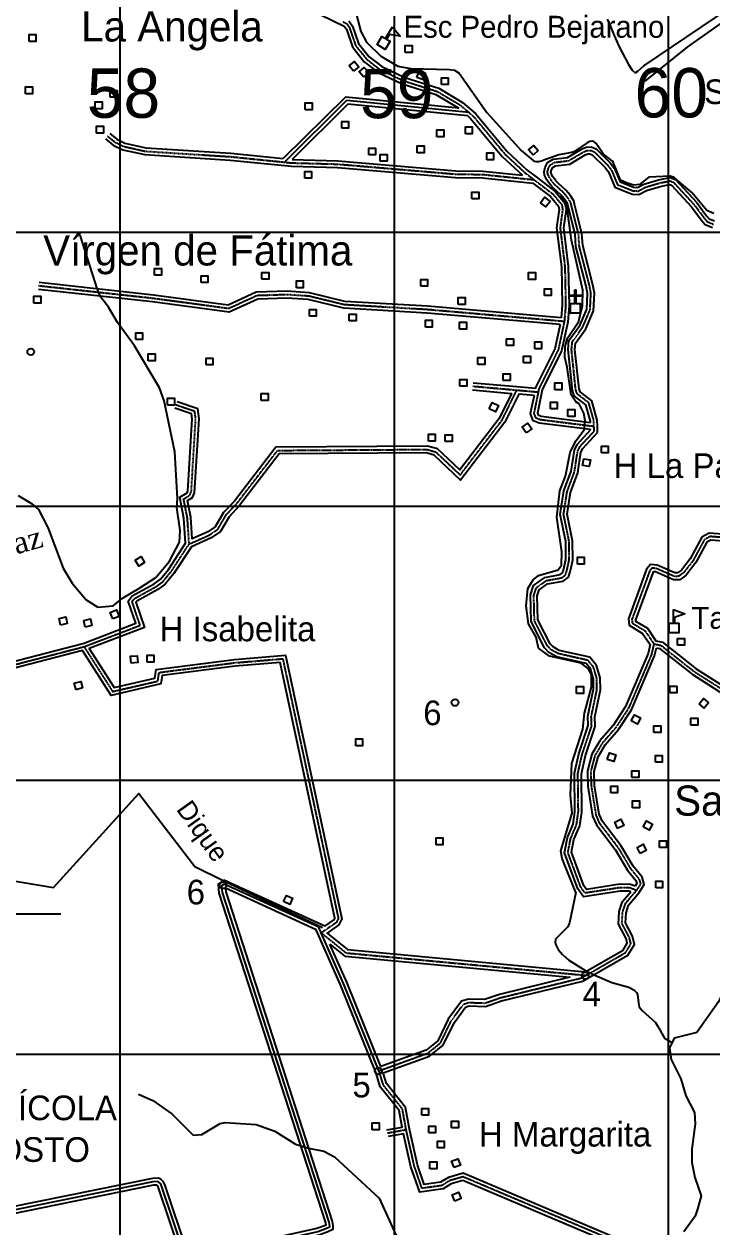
# Model space of a CAD drawing. Extents: x 638173 to 667318, y 9795622 to 9816401.
# Drawn here: x 657649 to 660159, y 9805370 to 9809760 of the extents above; entities that cross this region are included whole.
import ezdxf

# ---------------------------------------------------------------- set-up
doc = ezdxf.new("R2010")
doc.units = 0
doc.header["$MEASUREMENT"] = 0
doc.linetypes.add('HIDDEN', pattern=[0.375, 0.25, -0.125])
for name, color, linetype in [('CAMINO4', 7, 'CONTINUOUS'), ('CAMINO5', 7, 'CONTINUOUS'), ('CAUCECANALIZADO', 7, 'CONTINUOUS'), ('CUADRICULAUTM', 7, 'CONTINUOUS'), ('EDIFICACION', 7, 'CONTINUOUS'), ('MURODIQUE', 7, 'CONTINUOUS'), ('NOMBREAREASSITIO', 7, 'CONTINUOUS'), ('NOMBRESPOBLADOS', 7, 'CONTINUOUS'), ('NOMBRESPROPIOS', 7, 'CONTINUOUS'), ('PARALELACAMINO', 7, 'CONTINUOUS'), ('PROYECCION', 7, 'CONTINUOUS'), ('PUNTOALTURA', 7, 'CONTINUOUS'), ('RIOINTERMITENTE', 7, 'CONTINUOUS'), ('TEXTOAZUL', 7, 'CONTINUOUS'), ('TEXTODESCRIPTIVO', 7, 'CONTINUOUS'), ('VALORCUADRICULAR', 7, 'CONTINUOUS')]:
    doc.layers.add(name, color=color, linetype=linetype)
doc.styles.add('cotas', font='SWITZN.TTF')
doc.styles.add('escuelas', font='SWZCONLN.TTF')
doc.styles.add('poblados', font='SWZCONDN.TTF')
doc.styles.add('rios', font='TIMESI_0.TTF')
doc.styles.add('sitios', font='SWZCONLN.TTF')
doc.styles.add('txt', font='TXT', dxfattribs={"height": 0.2})

# ---------------------------------------------------------------- blocks, each defined once
blk = doc.blocks.new('COTA')
at = {"layer": 'PUNTOALTURA', "color": 1, "linetype": 'Continuous'}
blk.add_circle((0, 0), 12.5, dxfattribs=at)
blk = doc.blocks.new('CASA')
at = {"layer": 'EDIFICACION', "color": 4, "linetype": 'Continuous'}
blk.add_lwpolyline([(-12.57, -13.81), (-12.57, 11.18), (12.43, 11.18), (12.43, -13.82), (-12.57, -13.81)], close=True, dxfattribs=at)
blk = doc.blocks.new('ESCUEL')
at = {"layer": 'EDIFICACION', "color": 6, "linetype": 'Continuous'}
blk.add_lwpolyline([(-0.55, 67.48), (41.45, 51.74), (3.45, 37.48), (3.45, 17.27), (18.98, 17.27), (18.98, -17.74), (-16.02, -17.73), (-16.02, 17.27), (-0.55, 17.27), (-0.55, 67.48)], close=True, dxfattribs=at)
blk = doc.blocks.new('IGLESI')
at = {"layer": 'EDIFICACION', "color": 30, "linetype": 'Continuous'}
blk.add_lwpolyline([(-1.58, 67.11), (2.41, 67.11), (2.42, 47.26), (20.38, 47.26), (20.38, 43.26), (2.42, 43.26), (2.42, 17.1), (17.95, 17.11), (17.95, -17.9), (-17.05, -17.89), (-17.05, 17.11), (-1.58, 17.11), (-1.58, 43.26), (-19.62, 43.26), (-19.61, 47.25), (-1.58, 47.25), (-1.58, 67.11)], close=True, dxfattribs=at)

msp = doc.modelspace()

# ---------------------------------------------------------------- linework, layer by layer
at = {"layer": 'CAMINO4', "color": 2, "linetype": 'HIDDEN'}
for p, q in [((659446.1, 9808422.87), (659286.23, 9808437.02)), ((659524.64, 9808415.82), (659446.1, 9808422.87)), ((659728.68, 9808273.76), (659728.27, 9808291.86)), ((658732.69, 9806443.46), (658733.5, 9806442.81)), ((658733.5, 9806442.81), (658733.1, 9806442.53)), ((659043.13, 9805723.72), (658974.98, 9805711.44))]:
    msp.add_line(p, q, dxfattribs=at)
for points in [[(658811.83, 9809768.81), (658826.05, 9809761.23), (658835.97, 9809746.97), (658857.97, 9809682.29), (658899.1, 9809631.16), (658947.27, 9809593.74), (659033, 9809553.2), (659156.5, 9809513.94), (659241.13, 9809463.75), (659272.57, 9809436.73), (659287.18, 9809424.17), (659402.84, 9809285.72), (659476.76, 9809216.92), (659509.67, 9809191.82)], [(657953.71, 9809350.35), (657980.51, 9809328.75), (658012.76, 9809313.23), (658090.69, 9809295.75), (658402.33, 9809275.89), (658599.18, 9809255.87), (658625.13, 9809253.23), (658792.56, 9809248.8), (659223.58, 9809212.23), (659322.32, 9809210.99), (659509.67, 9809191.82)], [(659728.27, 9808291.86), (659727.81, 9808312.15), (659709.53, 9808377.4), (659666.59, 9808410.06), (659661.6, 9808425.42), (659646.29, 9808571.75), (659649.13, 9808600.05), (659687.28, 9808653.59), (659713.95, 9808716.67), (659717.09, 9808776.94), (659711.91, 9808805.77), (659674.62, 9808949.86), (659671.99, 9808993.8), (659642.77, 9809110.17), (659630.96, 9809128.37), (659617.06, 9809144.38), (659589.02, 9809170.45), (659579.81, 9809180.01), (659573.91, 9809187.39), (659566.53, 9809197.72), (659559.64, 9809212.47), (659558.66, 9809220.34), (659561.61, 9809232.64), (659568.5, 9809245.43), (659583.72, 9809254.97), (659635.49, 9809261.12), (659690.37, 9809293.34), (659702.77, 9809298.55), (659715.61, 9809299), (659729.02, 9809293.76), (659777.94, 9809244.96), (659792.44, 9809226.38), (659813.6, 9809174.11), (659870, 9809151.82), (659889.66, 9809150.23), (659915.37, 9809164.42), (659966.9, 9809179.63), (660005.57, 9809187.45), (660018.47, 9809182.15), (660093.27, 9809101.26), (660129.6, 9809052.69), (660141.14, 9809039.18), (660164.2, 9809029.23)], [(659509.67, 9809191.82), (659578.14, 9809139.61), (659610.39, 9809100.9), (659613.85, 9809083.36), (659604.68, 9809015.74), (659621.98, 9808874.56), (659624.96, 9808733.6), (659619.9, 9808674.11)], [(659619.9, 9808674.11), (659120.2, 9808717.57), (658817.04, 9808735.33), (658687.81, 9808766.69), (658608.3, 9808772.1), (658498.71, 9808768.52), (658395.24, 9808721.31), (658118.96, 9808758.41), (657703.08, 9808803.93)], [(659619.9, 9808674.11), (659597.79, 9808570.95), (659527.3, 9808428.79), (659524.64, 9808415.82)], [(658251.07, 9807862.14), (658325.48, 9807895.35), (658355.88, 9807916.26), (658386.69, 9807969.39), (658425.66, 9808010.61), (658573.78, 9808203.71), (659119.27, 9808207.31), (659150.89, 9808198.16), (659239.99, 9808114.24), (659392.81, 9808314.07), (659446.1, 9808422.87)], [(659524.64, 9808415.82), (659508.88, 9808339.11), (659514.35, 9808323.83), (659531.9, 9808316.76), (659728.27, 9808291.86)], [(658251.07, 9807862.14), (658244.73, 9807957.91), (658230.94, 9808026.63), (658253.38, 9808040.21), (658258.88, 9808052.31), (658274.95, 9808319.02), (658271.44, 9808346.03), (658202.83, 9808369.32)], [(659882.98, 9806597.31), (659859.41, 9806607.05), (659822.86, 9806607.66), (659696.06, 9806588.16), (659680.18, 9806609.1), (659633.1, 9806736.17), (659643.24, 9806787.39), (659664.39, 9806836.68), (659671.31, 9806884.09), (659669.6, 9807024.96), (659684.84, 9807093.32), (659719.83, 9807197.71), (659718.44, 9807232.59), (659739.19, 9807330.69), (659738.74, 9807371.55), (659726.61, 9807412.57), (659706.12, 9807437.44), (659597.15, 9807462.22), (659571.48, 9807476.44), (659558.11, 9807490.28), (659511.05, 9807582.2), (659508.69, 9807675.14), (659518.05, 9807702.44), (659553.45, 9807728.59), (659610.28, 9807738.85), (659624.32, 9807749.25), (659628.91, 9807763.72), (659638.03, 9807804.73), (659637.62, 9807872.8), (659617.39, 9807970.57), (659630.25, 9808053.33), (659657.02, 9808125.2), (659668.71, 9808201.01), (659677.46, 9808218.54), (659728.68, 9808273.76)], [(657867.65, 9807487.43), (658072.27, 9807565.38), (658043.03, 9807651.69), (658051.8, 9807663.27), (658130.43, 9807706.77), (658154.89, 9807724.55), (658185.58, 9807761.54), (658251.07, 9807862.14)], [(660280.12, 9807879.47), (660151.81, 9807889.47), (660130.77, 9807877.79), (660089.6, 9807801.37), (660055.92, 9807757.81), (660037.15, 9807744.2), (660020.78, 9807744.19), (659955.36, 9807772.79), (659939.74, 9807774.3), (659931.4, 9807763.76), (659866.63, 9807587.33), (659868.18, 9807573.5), (659914.62, 9807545.36), (659946.77, 9807497.76)], [(656572.67, 9807320.72), (656883.92, 9807326.03), (657166.77, 9807330.86), (657179.43, 9807334.4), (657157.9, 9807394.1), (657164.55, 9807398.73), (657568.94, 9807410.16), (657867.65, 9807487.43)], [(657867.65, 9807487.43), (657971.84, 9807323.77), (658136.74, 9807361.78), (658141.62, 9807393.37), (658417.39, 9807428.8), (658592.63, 9807443.33), (658795.54, 9806495.25), (658788.05, 9806480.44), (658733.5, 9806442.81)], [(659946.77, 9807497.76), (659937.68, 9807458.31), (659854.38, 9807262.84), (659808.19, 9807192.44), (659759.33, 9807136.55), (659731.44, 9807089.93), (659716.55, 9807033.13), (659718.13, 9806979.42), (659735.13, 9806872.91), (659747.85, 9806843.04), (659816.03, 9806754.31), (659860.66, 9806678.77), (659892.49, 9806639.77), (659898.22, 9806620.94), (659882.98, 9806597.31)], [(659946.77, 9807497.76), (659972.42, 9807492.27), (660093.53, 9807396.86), (660193.02, 9807334), (660343.54, 9807181.67), (660478.06, 9807068.39), (660505.63, 9807052.4), (660560.34, 9807047.21), (660654.92, 9807070.07), (660723.04, 9807069.2)], [(659699.17, 9806287.89), (659843.16, 9806370.77), (659863.08, 9806403), (659857.04, 9806426.89), (659830.07, 9806477.35), (659832.77, 9806518.73), (659843.54, 9806550.59), (659882.98, 9806597.31)], [(658733.5, 9806442.81), (658823.99, 9806369.71), (659699.17, 9806287.89)], [(659043.13, 9805723.72), (659029.28, 9805800.1), (658959.83, 9805886.97), (658944.93, 9805936.71), (658944.04, 9805939.69), (659122.16, 9806003.98), (659168.45, 9806041.33), (659207.2, 9806121.35), (659252.43, 9806182.97), (659271.77, 9806188.74), (659330.85, 9806186.79), (659387.02, 9806206.32), (659682.98, 9806278.55), (659699.17, 9806287.89)], [(660082.37, 9805057.36), (660056.51, 9805207.25), (660044.34, 9805216.07), (659250.29, 9805552.45), (659202.11, 9805538.67), (659173.05, 9805520.55), (659100.7, 9805510.31), (659072.53, 9805592.46), (659043.13, 9805723.72)]]:
    msp.add_lwpolyline(points, dxfattribs=at)
at = {"layer": 'CAMINO5', "color": 7, "linetype": 'Continuous'}
for points in [[(659272.57, 9809436.73), (658825.68, 9809480.51), (658599.18, 9809255.87)], [(658944.93, 9805936.71), (658814.54, 9806258.38), (658733.1, 9806442.53), (658732.69, 9806443.46), (658723.92, 9806463.3), (658378.88, 9806621.25), (658369.73, 9806614.58), (658372.14, 9806590.43), (658761.12, 9805387.08), (658763.08, 9805372.82), (658762.83, 9805368.94), (658749.31, 9805362.48), (658720.28, 9805352.15), (658256.51, 9805249.18), (658246.72, 9805249.77), (658238.93, 9805257.67), (658233.15, 9805273.84), (658151.43, 9805516.14), (658147.38, 9805526.76), (658141.82, 9805532.32), (658136.52, 9805534.96), (658119.06, 9805534.35), (657483.85, 9805404.98), (657259.24, 9805508.1)]]:
    msp.add_lwpolyline(points, dxfattribs=at)
at = {"layer": 'CAUCECANALIZADO', "color": 132, "linetype": 'Continuous'}
for points in [[(660742.31, 9810139.33), (660700.1, 9810123.2), (660069.32, 9809676.34), (659914.29, 9809551.9)], [(659776.47, 9809777.7), (659786.51, 9809757.04), (659798.69, 9809727.17), (659810.01, 9809698.11), (659818.49, 9809679.77), (659854.77, 9809612.1), (659867.27, 9809591.8), (659878.09, 9809581.57), (659888.59, 9809588.49), (659910.13, 9809607.22), (660276.38, 9809855.92)]]:
    msp.add_lwpolyline(points, dxfattribs=at)
at = {"layer": 'CUADRICULAUTM', "color": 2, "linetype": 'Continuous'}
for points in [[(658000, 9796928.52), (658000, 9797000), (658000, 9798000), (658000, 9799000), (658000, 9800000), (658000, 9801000), (658000, 9802000), (658000, 9803000), (658000, 9804000), (658000, 9805000), (658000, 9806000), (658000, 9807000), (658000, 9808000), (658000, 9809000), (658000, 9810000), (658000, 9811000), (658000, 9812000), (658000, 9813000), (658000, 9814000), (658000, 9815356.43)], [(659000, 9796927.74), (659000, 9797000), (659000, 9798000), (659000, 9799000), (659000, 9800000), (659000, 9801000), (659000, 9802000), (659000, 9803000), (659000, 9804000), (659000, 9805000), (659000, 9806000), (659000, 9807000), (659000, 9808000), (659000, 9809000), (659000, 9810000), (659000, 9811000), (659000, 9812000), (659000, 9813000), (659000, 9814000), (659000, 9815355.72)], [(660000, 9796926.97), (660000, 9797000), (660000, 9798000), (660000, 9799000), (660000, 9800000), (660000, 9801000), (660000, 9802000), (660000, 9803000), (660000, 9804000), (660000, 9805000), (660000, 9806000), (660000, 9807000), (660000, 9808000), (660000, 9809000), (660000, 9810000), (660000, 9811000), (660000, 9812000), (660000, 9813000), (660000, 9814000), (660000, 9815355.02)], [(655000, 9809000), (656000, 9809000), (657000, 9809000), (658000, 9809000), (659000, 9809000), (660000, 9809000), (661000, 9809000), (662000, 9809000), (663000, 9809000), (664000, 9809000), (665000, 9809000), (666614.58, 9809000)], [(655000, 9808000), (656000, 9808000), (657000, 9808000), (658000, 9808000), (659000, 9808000), (660000, 9808000), (661000, 9808000), (662000, 9808000), (663000, 9808000), (664000, 9808000), (665000, 9808000), (666613.77, 9808000)], [(655000, 9807000), (656000, 9807000), (657000, 9807000), (658000, 9807000), (659000, 9807000), (660000, 9807000), (661000, 9807000), (662000, 9807000), (663000, 9807000), (664000, 9807000), (665000, 9807000), (666613.77, 9807000)], [(655000, 9806000), (656000, 9806000), (657000, 9806000), (658000, 9806000), (659000, 9806000), (660000, 9806000), (661000, 9806000), (662000, 9806000), (663000, 9806000), (664000, 9806000), (665000, 9806000), (666612.16, 9806000)]]:
    msp.add_lwpolyline(points, dxfattribs=at)
at = {"layer": 'MURODIQUE', "color": 204, "linetype": 'Continuous'}
msp.add_line((658375.26, 9806634.09), (658738.15, 9806462.03), dxfattribs=at)
msp.add_lwpolyline([(657068.23, 9806507.98), (657098.68, 9806621.04), (657265.28, 9806689.85), (657756.13, 9806608.3), (658067.06, 9806951.92), (658271.41, 9806685.66), (658375.26, 9806634.09)], dxfattribs=at)
at = {"layer": 'PARALELACAMINO', "color": 7, "linetype": 'Continuous'}
msp.add_line((659716.07, 9808278.54), (659716.02, 9808280.81), dxfattribs=at)
for points in [[(658689.13, 9809814.08), (658816.91, 9809752.49)], [(658816.91, 9809752.49), (658824.7, 9809741.28), (658846.85, 9809676.18), (658890.28, 9809622.19), (658940.69, 9809583.03), (659028.41, 9809541.54), (659151.35, 9809502.46), (659234.91, 9809452.91)], [(658833.67, 9809772.16), (658847.24, 9809752.66), (658869.09, 9809688.4), (658907.92, 9809640.13), (658953.85, 9809604.45), (659037.59, 9809564.86), (659161.65, 9809525.42), (659248.45, 9809473.94), (659296.11, 9809432.98), (659411.93, 9809294.34), (659484.83, 9809226.49), (659517.25, 9809201.76), (659586.84, 9809148.69), (659622.04, 9809106.45), (659626.52, 9809083.74), (659617.28, 9809015.66), (659634.46, 9808875.45), (659637.47, 9808733.2), (659632.3, 9808672.32), (659609.68, 9808566.8), (659539.22, 9808424.69), (659536.88, 9808413.3), (659521.83, 9808340.03), (659524.23, 9808333.33), (659535.07, 9808328.96), (659715.44, 9808306.09)], [(659234.91, 9809452.91), (658821.05, 9809493.52), (658594.56, 9809268.9)], [(659267.51, 9809424.59), (658830.31, 9809467.5), (658626.83, 9809265.69)], [(659267.51, 9809424.59), (659278.25, 9809415.36), (659393.75, 9809277.1), (659467.2, 9809208.73)], [(657961.55, 9809360.08), (657987.23, 9809339.39), (658016.89, 9809325.11), (658092.47, 9809308.16), (658403.36, 9809288.35), (658594.56, 9809268.9)], [(657945.87, 9809340.62), (657973.79, 9809318.11), (658008.63, 9809301.35), (658088.91, 9809283.34), (658401.3, 9809263.43), (658624.33, 9809240.75), (658791.87, 9809236.31), (659222.97, 9809199.74), (659321.6, 9809198.5), (659504.9, 9809179.74)], [(659715.44, 9808306.09), (659715.35, 9808310.29), (659698.62, 9808369.99), (659655.91, 9808402.48), (659649.3, 9808422.81), (659633.72, 9808571.72), (659637.02, 9808604.6), (659676.3, 9808659.72), (659701.58, 9808719.51), (659704.53, 9808776.15), (659699.69, 9808803.1), (659662.21, 9808947.9), (659659.58, 9808991.88), (659631.09, 9809105.2), (659620.95, 9809120.83), (659608.06, 9809135.68), (659580.26, 9809161.53), (659570.41, 9809171.75), (659563.94, 9809179.85), (659555.69, 9809191.39), (659547.48, 9809208.97), (659545.98, 9809221.05), (659549.83, 9809237.14), (659559.06, 9809254.27), (659579.46, 9809267.05), (659631.42, 9809273.22), (659684.76, 9809304.54), (659700.04, 9809310.96), (659717.75, 9809311.58), (659736, 9809304.45), (659787.32, 9809253.26), (659803.37, 9809232.69), (659823.18, 9809183.77), (659872.86, 9809164.13), (659886.92, 9809162.99), (659910.52, 9809176.02), (659963.89, 9809191.77), (660006.81, 9809200.45), (660025.77, 9809192.66), (660102.89, 9809109.27), (660139.37, 9809060.5), (660148.76, 9809049.51), (660168.07, 9809041.17)], [(658626.83, 9809265.69), (658793.25, 9809261.29), (659224.19, 9809224.72), (659323.04, 9809223.48), (659467.2, 9809208.73)], [(659741.29, 9808268.98), (659740.77, 9808292.14), (659740.27, 9808314.01), (659720.44, 9808384.81), (659677.27, 9808417.64), (659673.9, 9808428.03), (659658.86, 9808571.78), (659661.24, 9808595.5), (659698.26, 9808647.46), (659726.32, 9808713.83), (659729.65, 9808777.73), (659724.13, 9808808.44), (659687.03, 9808951.82), (659684.4, 9808995.72), (659657.41, 9809102.44), (659654.45, 9809115.14), (659640.97, 9809135.91), (659626.06, 9809153.08), (659597.78, 9809179.37), (659589.21, 9809188.27), (659583.88, 9809194.93), (659577.37, 9809204.05), (659571.8, 9809215.97), (659571.34, 9809219.63), (659573.39, 9809228.14), (659577.94, 9809236.59), (659587.98, 9809242.89), (659639.56, 9809249.02), (659695.98, 9809282.14), (659705.5, 9809286.14), (659713.47, 9809286.42), (659722.04, 9809283.07), (659768.56, 9809236.66), (659781.51, 9809220.07), (659804.02, 9809164.45), (659867.14, 9809139.51), (659892.4, 9809137.47), (659920.22, 9809152.82), (659969.91, 9809167.49), (660004.33, 9809174.45), (660011.17, 9809171.64), (660083.65, 9809093.25), (660119.83, 9809044.88), (660133.52, 9809028.85), (660160.33, 9809017.29)], [(659504.9, 9809179.74), (659569.44, 9809130.53), (659598.74, 9809095.35), (659601.18, 9809082.98), (659592.08, 9809015.82), (659609.5, 9808873.67), (659612.45, 9808734), (659608.5, 9808687.65)], [(659604.71, 9808662.89), (659119.29, 9808705.1), (658815.19, 9808722.92), (658685.9, 9808754.29), (658608.08, 9808759.59), (658501.62, 9808756.11), (658397.15, 9808708.44), (658117.45, 9808746), (657701.72, 9808791.5)], [(659608.5, 9808687.65), (659121.11, 9808730.04), (658818.89, 9808747.74), (658689.72, 9808779.09), (658608.52, 9808784.61), (658495.8, 9808780.93), (658393.33, 9808734.18), (658120.47, 9808770.82), (657704.44, 9808816.36)], [(659604.71, 9808662.89), (659585.9, 9808575.1), (659515.38, 9808432.89), (659514.64, 9808429.27)], [(659514.64, 9808429.27), (659447.2, 9808435.32), (659287.33, 9808449.47)], [(659509.58, 9808404.62), (659453.55, 9808409.65), (659403.49, 9808307.46), (659241.5, 9808095.64), (659144.52, 9808186.99), (659117.54, 9808194.8), (658579.98, 9808191.25), (658435.19, 9808002.49), (658396.77, 9807961.86), (658365.28, 9807907.56), (658331.62, 9807884.4), (658259.56, 9807852.25), (658195.66, 9807754.11), (658163.51, 9807715.36), (658137.16, 9807696.21), (658060.17, 9807653.61), (658057, 9807649.43), (658087.97, 9807557.99), (657886.42, 9807481.21), (657977.64, 9807337.93), (658125.68, 9807372.06), (658130.7, 9807404.57), (658416.08, 9807441.23), (658602.55, 9807456.7), (658808.69, 9806493.55), (658797.77, 9806471.96), (658754.36, 9806442.01), (658828.91, 9806381.8), (659696.38, 9806300.71), (659834.2, 9806380.04), (659849.66, 9806405.07), (659845.3, 9806422.35), (659817.36, 9806474.6), (659820.4, 9806521.18), (659832.46, 9806556.84), (659862.39, 9806592.29)], [(659285.13, 9808424.57), (659426.87, 9808412.03), (659382.13, 9808320.68), (659238.48, 9808132.84), (659157.26, 9808209.33), (659121, 9808219.82), (658567.58, 9808216.17), (658416.13, 9808018.73), (658376.61, 9807976.92), (658346.48, 9807924.96), (658319.34, 9807906.3), (658262.36, 9807880.86), (658257.15, 9807959.56), (658244.92, 9808020.48), (658263.16, 9808031.52), (658271.22, 9808049.25), (658287.5, 9808319.45), (658282.83, 9808355.36), (658206.85, 9808381.16)], [(659509.58, 9808404.62), (659495.93, 9808338.19), (659504.47, 9808314.33), (659528.73, 9808304.56), (659716.02, 9808280.81)], [(657567.18, 9807422.62), (657863.18, 9807499.18), (657863.84, 9807499.35), (657864.49, 9807499.6), (658056.57, 9807572.77), (658029.06, 9807653.95), (658043.43, 9807672.93), (658123.7, 9807717.33), (658146.27, 9807733.74), (658175.5, 9807768.97), (658238.32, 9807865.46), (658232.31, 9807956.26), (658216.96, 9808032.78), (658243.6, 9808048.9), (658246.54, 9808055.37), (658262.4, 9808318.59), (658260.05, 9808336.7), (658198.81, 9808357.48)], [(659862.39, 9806592.29), (659856.83, 9806594.59), (659823.71, 9806595.14), (659690.6, 9806574.67), (659669.1, 9806603.02), (659620.15, 9806735.14), (659631.23, 9806791.11), (659652.26, 9806840.1), (659658.8, 9806884.92), (659657.08, 9807026.26), (659672.78, 9807096.68), (659707.25, 9807199.51), (659705.89, 9807233.65), (659726.68, 9807331.93), (659726.26, 9807369.67), (659715.34, 9807406.59), (659699.19, 9807426.2), (659592.65, 9807450.42), (659563.79, 9807466.41), (659547.83, 9807482.93), (659498.63, 9807579.04), (659496.14, 9807677.07), (659507.49, 9807710.18), (659548.36, 9807740.37), (659605.19, 9807750.63), (659613.63, 9807756.89), (659616.83, 9807766.97), (659625.52, 9807806.07), (659625.13, 9807871.48), (659604.69, 9807970.25), (659618.09, 9808056.5), (659644.86, 9808128.37), (659656.65, 9808204.85), (659667.08, 9808225.73), (659716.07, 9808278.54)], [(659878.12, 9806612.84), (659861.99, 9806619.51), (659822.01, 9806620.18), (659701.52, 9806601.65), (659691.26, 9806615.18), (659646.05, 9806737.2), (659655.25, 9806783.67), (659676.52, 9806833.26), (659683.82, 9806883.26), (659682.12, 9807023.66), (659696.9, 9807089.96), (659732.41, 9807195.91), (659730.99, 9807231.53), (659751.7, 9807329.45), (659751.22, 9807373.43), (659737.88, 9807418.55), (659713.05, 9807448.68), (659601.65, 9807474.02), (659579.17, 9807486.47), (659568.39, 9807497.63), (659523.47, 9807585.36), (659521.24, 9807673.21), (659528.61, 9807694.7), (659558.54, 9807716.81), (659615.37, 9807727.07), (659635.01, 9807741.61), (659640.99, 9807760.47), (659650.54, 9807803.39), (659650.11, 9807874.12), (659630.09, 9807970.89), (659642.41, 9808050.16), (659669.18, 9808122.03), (659680.77, 9808197.17), (659687.84, 9808211.35), (659741.29, 9808268.98)], [(660275.38, 9807892.38), (660149.03, 9807902.22), (660121.5, 9807886.94), (660079.08, 9807808.2), (660047.13, 9807766.88), (660033.09, 9807756.7), (660023.39, 9807756.69), (659958.54, 9807785.04), (659934.16, 9807787.4), (659920.36, 9807769.95), (659853.88, 9807588.87), (659856.44, 9807566), (659905.8, 9807536.09), (659933.37, 9807495.26)], [(660279.15, 9807867.01), (660154.59, 9807876.72), (660140.04, 9807868.64), (660100.12, 9807794.54), (660064.71, 9807748.74), (660041.21, 9807731.7), (660018.17, 9807731.69), (659952.18, 9807760.54), (659945.32, 9807761.2), (659942.44, 9807757.57), (659879.38, 9807585.79), (659879.92, 9807581), (659923.44, 9807554.63), (659954.32, 9807508.93), (659977.87, 9807503.89), (660100.76, 9807407.08), (660200.91, 9807343.8)], [(658746.29, 9806466.81), (658778.33, 9806488.92), (658782.39, 9806496.95), (658582.71, 9807429.96), (658418.7, 9807416.37), (658152.54, 9807382.17), (658147.8, 9807351.5), (657966.04, 9807309.61), (657861.99, 9807473.06), (657570.7, 9807397.7)], [(660050.52, 9805227.03), (659251.1, 9805565.68), (659196.99, 9805550.21), (659168.68, 9805532.56), (659109.17, 9805524.13), (659084.58, 9805595.86), (659055.44, 9805725.95), (659055.38, 9805726.23), (659055.34, 9805726.45), (659041.02, 9805805.44), (658971.11, 9805892.88), (658959.41, 9805931.95), (659128.38, 9805992.93), (659178.48, 9806033.36), (659217.95, 9806114.87), (659260.02, 9806172.19), (659273.39, 9806176.18), (659332.76, 9806174.22), (659390.56, 9806194.32), (659687.68, 9806266.83), (659705.41, 9806277.06), (659852.12, 9806361.5), (659876.5, 9806400.93), (659868.78, 9806431.43), (659842.78, 9806480.1), (659845.14, 9806516.28), (659854.62, 9806544.34), (659893.03, 9806589.84), (659911.87, 9806619.04), (659903.73, 9806645.77), (659870.94, 9806685.94), (659826.41, 9806761.32), (659758.73, 9806849.4), (659747.23, 9806876.4), (659730.6, 9806980.59), (659729.1, 9807031.7), (659743.08, 9807085.04), (659769.48, 9807129.17), (659818.17, 9807184.86), (659865.44, 9807256.91), (659949.61, 9807454.43), (659956.19, 9807482.96)], [(659933.37, 9807495.26), (659925.75, 9807462.19), (659843.32, 9807268.77), (659798.21, 9807200.02), (659749.18, 9807143.93), (659719.8, 9807094.82), (659704, 9807034.56), (659705.66, 9806978.25), (659723.03, 9806869.42), (659736.97, 9806836.68), (659805.65, 9806747.3), (659850.38, 9806671.6), (659881.25, 9806633.77), (659884.57, 9806622.84), (659878.12, 9806612.84)], [(659956.19, 9807482.96), (659966.97, 9807480.65), (660086.3, 9807386.64), (660185.13, 9807324.2), (660335.05, 9807172.48), (660470.84, 9807058.13), (660501.73, 9807040.21), (660561.24, 9807034.57), (660656.33, 9807057.55), (660722.88, 9807056.7), (660806.71, 9807055.63), (660824.43, 9807050.09), (661056.23, 9806915.76), (661183.26, 9806866.73)], [(658746.29, 9806466.81), (658377.45, 9806635.68), (658356.58, 9806620.46), (658359.83, 9806587.86), (658748.89, 9805384.28), (658749.94, 9805376.63), (658744.51, 9805374.04), (658716.82, 9805364.19), (658255.51, 9805261.76), (658252.26, 9805261.96), (658249.77, 9805264.48), (658244.96, 9805277.94), (658163.2, 9805520.37), (658158.11, 9805533.71), (658149.22, 9805542.6), (658139.25, 9805547.56), (658117.58, 9805546.81), (657485.36, 9805418.04), (657264.46, 9805519.46)], [(658933.67, 9805930.73), (658803.03, 9806253.51), (658714.41, 9806453.9), (658383.2, 9806605.5), (658384.45, 9806593), (658773.35, 9805389.88), (658775.64, 9805373.27), (658774.83, 9805360.82), (658754.11, 9805350.92), (658723.74, 9805340.11), (658257.51, 9805236.6), (658241.18, 9805237.58), (658228.09, 9805250.86), (658221.34, 9805269.74), (658139.66, 9805511.91), (658136.65, 9805519.81), (658133.79, 9805522.36), (658120.54, 9805521.89), (657482.34, 9805391.92), (657254.02, 9805496.74)], [(658950.67, 9805955.37), (658826.05, 9806263.25), (658765.01, 9806401.29)], [(658765.01, 9806401.29), (658819.07, 9806357.62), (659639.81, 9806280.88), (659383.48, 9806218.32), (659328.94, 9806199.36), (659270.15, 9806201.3), (659244.84, 9806193.75), (659196.45, 9806127.83), (659158.42, 9806049.3), (659115.94, 9806015.03), (658950.67, 9805955.37)], [(658972.76, 9805723.74), (659028.6, 9805733.8), (659017.54, 9805794.76), (658948.55, 9805881.06), (658933.67, 9805930.73)], [(660067.38, 9805070.94), (660045.06, 9805200.11), (660038.16, 9805205.11), (659249.48, 9805539.22), (659207.23, 9805527.13), (659177.42, 9805508.54), (659092.23, 9805496.49), (659060.48, 9805589.06), (659033.55, 9805709.29), (658977.2, 9805699.14)]]:
    msp.add_lwpolyline(points, dxfattribs=at)
at = {"layer": 'PROYECCION', "color": 7, "linetype": 'Continuous'}
msp.add_line((657382.63, 9806512.46), (657782.63, 9806512.16), dxfattribs=at)
at = {"layer": 'RIOINTERMITENTE', "color": 132, "linetype": 'Continuous'}
for points in [[(658861.51, 9809792.36), (658876.99, 9809733.14), (658898.06, 9809693.54), (658950, 9809642.79), (659012.66, 9809605.76), (659059.19, 9809597.55), (659201.03, 9809593.69), (659219.77, 9809591.25), (659236.23, 9809581.01), (659337.75, 9809436.88), (659462.91, 9809298.59), (659506.37, 9809261.78), (659511.28, 9809259.17), (659516.62, 9809257.82), (659527.14, 9809258.37), (659541.98, 9809261.92)], [(660165.16, 9809068.38), (660140.3, 9809079.19), (660085.35, 9809144.69), (660029.99, 9809191.7), (660020.29, 9809199.31), (660006.29, 9809204.41), (659927.89, 9809200.72), (659893.76, 9809174.28), (659874.18, 9809172.02), (659849.59, 9809178.81), (659825.38, 9809189.75), (659798.59, 9809256.01), (659795.44, 9809260.04), (659761.17, 9809286.82), (659736.43, 9809323.75), (659728.8, 9809330.01), (659723.05, 9809332.36), (659713.04, 9809331.31), (659703.43, 9809326.97), (659654.71, 9809293.3), (659647.41, 9809290.69), (659599.87, 9809282.61), (659541.98, 9809261.92)], [(659661.76, 9806590.68), (659611.8, 9806714.5), (659607.26, 9806742.9), (659648.14, 9806879.22), (659642.46, 9806945.1), (659647, 9807060.97), (659687.88, 9807185.93), (659693.56, 9807245), (659719.5, 9807339.15), (659719.14, 9807386.27), (659707.57, 9807407.98), (659681.13, 9807427.18), (659565.58, 9807452.89), (659525.42, 9807482.31), (659516.94, 9807522.05), (659489.83, 9807571.13), (659480.79, 9807637), (659487.24, 9807700.29), (659506.61, 9807731.29), (659525.98, 9807746.78), (659596.99, 9807767.45), (659609.9, 9807785.53), (659611.19, 9807833.32), (659593.12, 9807959.9), (659603.44, 9808056.77), (659624.1, 9808109.73), (659640.89, 9808196.26), (659661.54, 9808238.89), (659691.87, 9808279.09), (659696.4, 9808311.22), (659691.24, 9808339.63), (659674.46, 9808373.21), (659661.54, 9808380.96), (659644.76, 9808406.8), (659630.03, 9808507.26), (659621.97, 9808544.56), (659622.98, 9808582.86), (659631.04, 9808613.1), (659672.35, 9808672.57), (659686.46, 9808730.03), (659687.46, 9808788.49), (659646.65, 9808970.94), (659629.56, 9809095.27), (659628.77, 9809098.54), (659626.86, 9809103.68), (659623.4, 9809109.89), (659613.72, 9809122.91), (659605.31, 9809130.69)], [(657627.12, 9808038.98), (657676.06, 9808009.76), (657701.73, 9807987.93), (657735.59, 9807922.55), (657790.82, 9807773.72), (657824.07, 9807719.46), (657875.8, 9807657.99), (657917.93, 9807631.5), (657973.73, 9807636.99), (658007.35, 9807664.48), (658067.65, 9807699.63), (658129.73, 9807740.1), (658179.97, 9807799.08), (658216.12, 9807868.83), (658218.71, 9807911.45), (658205.8, 9807995.41), (658208.7, 9808027.75), (658198.62, 9808198.04), (658159.57, 9808384.71), (658142.6, 9808431.93), (658051.93, 9808585.75), (657990.11, 9808670.36), (657956.8, 9808727.08), (657950.12, 9808736.35), (657928.24, 9808764), (657917.25, 9808790.49), (657853.9, 9808989.75)], [(659661.76, 9806590.68), (659638.94, 9806479.79), (659632.74, 9806465.31), (659588.02, 9806419.79), (659586.79, 9806407.67), (659589.18, 9806398.95), (659598.02, 9806382.1), (659613.62, 9806364), (659636.69, 9806343.17), (659698.69, 9806304.19), (659730.78, 9806288.36), (659793.51, 9806261.17), (659855.03, 9806244.86), (659873.12, 9806235.5), (659883.11, 9806225.52), (659887.13, 9806218.34), (659890.94, 9806187.62), (659893.71, 9806173.12), (659904.53, 9806160.06), (659952.4, 9806115.61), (659960.46, 9806103.25), (659985.6, 9806058.05), (660013.6, 9806043.23)], [(660351.11, 9806348.06), (660316.63, 9806301.01), (660309.45, 9806294.32), (660296.49, 9806289.25), (660247.21, 9806279.98), (660215.92, 9806261.48), (660183.18, 9806191.78), (660103.58, 9806079), (660020.62, 9806058.23), (660013.6, 9806043.23)], [(660013.6, 9806043.23), (660004.38, 9806023.56), (660010, 9805980.55), (660045.44, 9805910.69), (660063.8, 9805848.01), (660095.21, 9805787.54), (660097.73, 9805746.4), (660085.41, 9805653.48), (660085.38, 9805605.04), (660096.62, 9805549.93), (660119.92, 9805482.61), (660106.21, 9805434.02), (660096.89, 9805409.51), (660055.91, 9805352.1)], [(658066.33, 9805854.44), (658118.76, 9805831.22), (658188.25, 9805782.55), (658265.95, 9805704.06), (658297.13, 9805707.43), (658364.39, 9805747.22), (658382.27, 9805750.6), (658495.7, 9805744.05), (658563.44, 9805719.26), (658639.71, 9805671.31), (658686.26, 9805657.59), (658742.36, 9805645.77), (658781.34, 9805625.96), (658943.87, 9805474.4), (659006.13, 9805338.02)]]:
    msp.add_lwpolyline(points, dxfattribs=at)

# ---------------------------------------------------------------- block references
at = {"layer": 'EDIFICACION', "color": 6, "linetype": 'Continuous', "xscale": 1.000000881610761, "yscale": 1.000000881610761, "rotation": 329.2693281866686}
msp.add_blockref('ESCUEL', (658959.5, 9809691.93), dxfattribs=at)
at = {"layer": 'EDIFICACION', "color": 4, "linetype": 'Continuous'}
for p in [(657679.69, 9809710.49), (659052.01, 9809669.99), (657666.95, 9809519.34), (659184.01, 9809552.52), (657975.46, 9809506.64), (657920.99, 9809464.47), (658687.05, 9809461.12), (658820.29, 9809393.62), (657925.71, 9809375.92), (659168, 9809362.37), (659271.85, 9809373.01), (658918.83, 9809296.15), (659095.76, 9809304.23), (658960.94, 9809272.87), (659349.73, 9809278.28), (658685.66, 9809211.14), (659295.61, 9809135.53), (658137.51, 9808856.66), (658307.38, 9808830.21), (658529.14, 9808842.48), (658655.06, 9808811.36), (659108.65, 9808816.65), (659502.14, 9808842), (659560.19, 9808782.71), (657696.95, 9808755), (659245.53, 9808750.43), (658702.58, 9808707.01), (658848.13, 9808690.42), (659125.6, 9808667.86), (659250.7, 9808660.5), (658068.99, 9808621.89), (659422.07, 9808600.35), (659524.76, 9808588.4), (658114.39, 9808545.08), (658325.49, 9808529.55), (659317.06, 9808531.21), (659483.98, 9808536.78), (659409.87, 9808472.67), (659251.68, 9808451.61), (659598.05, 9808439.19), (658185.22, 9808383.27), (658526.54, 9808399.97), (659582.07, 9808369.08), (659645.56, 9808341.52), (659136.58, 9808251.58), (659197.84, 9808249.7), (659767.71, 9808208.67), (659680.39, 9807802.87), (660045.76, 9807506.61), (658110.15, 9807445.09), (659677.59, 9807330.32), (660018.12, 9807332.43), (659959.47, 9807187.52), (660094.77, 9807214.78), (658871.57, 9807139.36), (659964.83, 9807079.43), (659879.03, 9807023.22), (659802.08, 9806967.39), (659881.42, 9806913.25), (659164.76, 9806778.57), (659980.08, 9806767.72), (659966.03, 9806621.01), (659112.34, 9805790.89), (658931.94, 9805738.39), (659221.2, 9805744.76), (659137.67, 9805726.31), (659169.25, 9805671.83), (659142.09, 9805595.53)]:
    msp.add_blockref('CASA', p, dxfattribs=at)
for p, xscale, yscale, rotation in [((658852.19, 9809606.63), 0.9999992304412293, 0.9999992304412293, 38.35808938923097), ((658888.35, 9809585.23), 0.9999981903828944, 0.9999981903828944, 41.83928936414865), ((659098.75, 9809573.53), 0.9999988178679723, 0.9999988178679723, 341.5637012385247), ((659506.35, 9809300.35), 1.000001632725949, 1.000001632725949, 41.59534085601642), ((659551.32, 9809111.15), 1.000000619309035, 1.000000619309035, 323.4395971400882), ((659363.52, 9808362.65), 0.9999992574596596, 0.9999992574596596, 335.348461924265), ((659483.4, 9808286.51), 0.9999993731661877, 0.9999993731661877, 35.89531912859162), ((659701.05, 9808160.34), 1.000001569852952, 1.000001569852952, 349.4833865579329), ((658072.72, 9807799.47), 0.9999998382906834, 0.9999998382906834, 301.386322923938), ((657790.89, 9807582.36), 1.000000821838543, 1.000000821838543, 12.34345302042603), ((657978.9, 9807606.34), 1.000000551903996, 1.000000551903996, 21.80903931857415), ((657881.55, 9807575.16), 0.999999541261555, 0.999999541261555, 12.08713558352988), ((658050.41, 9807442.06), 0.9999990579764562, 0.9999990579764562, 4.357656559424111), ((657846.6, 9807346.69), 1.000000806876514, 1.000000806876514, 16.15337612365247), ((660129.96, 9807282.12), 0.999997058501818, 0.999997058501818, 320.8814219543873), ((659881.89, 9807223.09), 1.000000602232803, 1.000000602232803, 333.2532262520206), ((659793.15, 9807085.39), 1.000001401855505, 1.000001401855505, 342.1850209536301), ((659820, 9806842.14), 0.9999996683196894, 0.9999996683196894, 24.62599021480309), ((659925.38, 9806835.41), 0.9999974516034142, 0.9999974516034142, 330.7787917887951), ((659901.65, 9806750.58), 0.9999997623637321, 0.9999997623637321, 26.57781828080637), ((658612.81, 9806564.17), 0.9999993058694858, 0.9999993058694858, 334.9314958027127), ((659224.42, 9805603.56), 0.9999990664766379, 0.9999990664766379, 21.32909700464331), ((659226.87, 9805481.27), 1.000000602352066, 1.000000602352066, 23.20920555956692)]:
    msp.add_blockref('CASA', p, dxfattribs=dict(at, xscale=xscale, yscale=yscale, rotation=rotation))
at = {"layer": 'EDIFICACION', "color": 30, "linetype": 'Continuous'}
msp.add_blockref('IGLESI', (659659.85, 9808722.98), dxfattribs=at)
at = {"layer": 'EDIFICACION', "color": 6, "linetype": 'Continuous'}
msp.add_blockref('ESCUEL', (660018.8, 9807556.13), dxfattribs=at)
at = {"layer": 'PUNTOALTURA', "color": 1, "linetype": 'Continuous'}
for p in [(657673.4, 9808563.6), (659221.24, 9807283.64), (658374.79, 9806616.8), (659696.14, 9806286.56), (658941.5, 9805938.6)]:
    msp.add_blockref('COTA', p, dxfattribs=at)

# ---------------------------------------------------------------- texts
at = {"layer": 'NOMBREAREASSITIO', "color": 2, "linetype": 'Continuous', "style": 'sitios'}
for s, p in [('SAN IGNACIO', (660130.17, 9809467.82)), ('COOP AGR%%205COLA', (656977.86, 9805759.22)), ('11 DE AGOSTO', (657006.2, 9805607.1))]:
    msp.add_text(s, height=90, dxfattribs=at).set_placement(p)
at = {"layer": 'NOMBRESPOBLADOS', "color": 7, "linetype": 'Continuous', "style": 'poblados'}
for s, p in [('La Angela', (657857.15, 9809696.32)), ('V%%237rgen de F%%225tima', (657718.49, 9808878.68)), ('San Jacinto', (660020.91, 9806870.68))]:
    msp.add_text(s, height=110, dxfattribs=at).set_placement(p)
at = {"layer": 'NOMBRESPROPIOS', "color": 6, "linetype": 'Continuous', "style": 'escuelas'}
for s, height, p in [('Esc Pedro Bejarano', 80, (659033.45, 9809709.99)), ('H La Pasi%%243n', 90, (659800.02, 9808103.04)), ('Tarquino Idrovo', 80, (660084.04, 9807552.56)), ('H Isabelita', 90, (658143.31, 9807507.22)), ('H Margarita', 90, (659308.69, 9805663.02))]:
    msp.add_text(s, height=height, dxfattribs=at).set_placement(p)
at = {"layer": 'PUNTOALTURA', "color": 7, "linetype": 'Continuous', "style": 'cotas'}
for s, p in [('6', (659105.16, 9807200.85)), ('6', (658242.1, 9806546.78)), ('4', (659686.85, 9806174.27)), ('5', (658846.84, 9805842.32))]:
    msp.add_text(s, height=90, dxfattribs=at).set_placement(p)
at = {"layer": 'TEXTOAZUL', "color": 5, "linetype": 'Continuous', "style": 'rios'}
msp.add_text('Est de La Paz', height=80, rotation=15.77804, dxfattribs=at).set_placement((657087.85, 9807673.3))
at = {"layer": 'TEXTODESCRIPTIVO', "color": 7, "linetype": 'Continuous', "style": 'txt'}
msp.add_text('Dique', height=70, rotation=305.39155, dxfattribs=at).set_placement((658201.57, 9806893.95))
at = {"layer": 'VALORCUADRICULAR', "color": 6, "linetype": 'Continuous', "style": 'poblados'}
for s, p in [('58', (657877.68, 9809417.77)), ('59', (658874.87, 9809416.37)), ('60', (659876.32, 9809419.16))]:
    msp.add_text(s, height=180, dxfattribs=at).set_placement(p)

doc.saveas('drawing.dxf')
